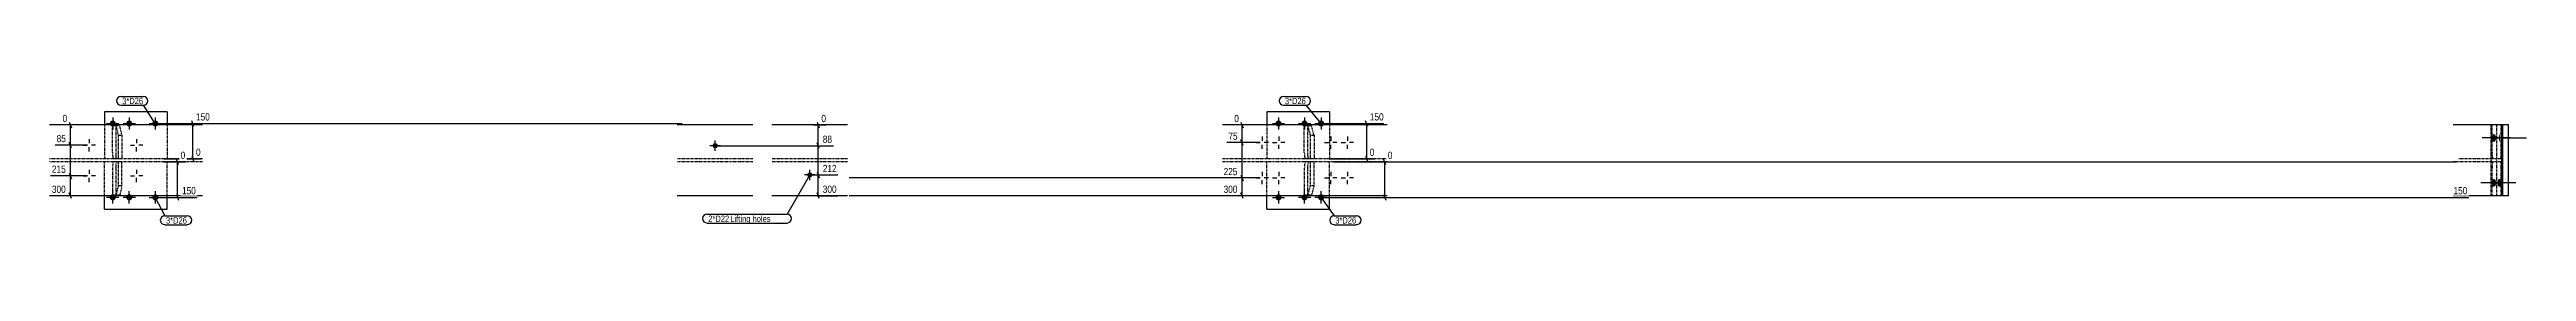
# Model space of a CAD drawing. Header units: millimetres. Extents: x 9 to 67370, y 9 to 4911.
# Drawn here: x 33536 to 44004, y 19 to 563 of the extents above; entities that cross this region are included whole.
import ezdxf

# ---------------------------------------------------------------- set-up
doc = ezdxf.new("R2010")
doc.units = ezdxf.units.MM
doc.linetypes.add('DXK_LINE_DOT2', pattern=[3.9198, 1.9599, -1.9599])
for name, color, linetype in [('MÅLSÆTNING', 7, 'Continuous'), ('STÅL', 7, 'Continuous'), ('TEKST', 7, 'Continuous')]:
    doc.layers.add(name, color=color, linetype=linetype)
doc.styles.add('Arial Narrow', font='ARIALN.TTF', dxfattribs={"height": 0.2})

msp = doc.modelspace()

# ---------------------------------------------------------------- hatches: boundary and pattern name
at = {"layer": 'STÅL', "linetype": 'Continuous'}
for points in [[(33816, 448, -1), (33790, 448, -1)], [(33886, 448, -1), (33860, 448, -1)], [(33996, 448, -1), (33970, 448, -1)], [(38743, 448, -1), (38717, 448, -1)], [(38853, 448, -1), (38827, 448, -1)], [(38923, 448, -1), (38897, 448, -1)], [(36338, 354, -1), (36360, 354, -1)], [(43876, 387), (43876, 383), (43875, 380), (43874, 377), (43873, 374), (43871, 372), (43869, 371), (43868, 370), (43866, 370), (43864, 371), (43862, 372), (43860, 374), (43859, 377), (43858, 380), (43857, 383), (43857, 387), (43857, 390), (43858, 393), (43859, 396), (43860, 399), (43862, 401), (43864, 402), (43866, 403), (43868, 403), (43869, 402), (43871, 401), (43873, 399), (43874, 396), (43875, 393), (43876, 390)], [(43892, 387), (43892, 383), (43892, 380), (43892, 377), (43891, 374), (43891, 372), (43891, 371), (43890, 370), (43890, 370), (43889, 371), (43889, 372), (43889, 374), (43888, 377), (43888, 380), (43888, 383), (43888, 387), (43888, 390), (43888, 393), (43888, 396), (43889, 399), (43889, 401), (43889, 402), (43890, 403), (43890, 403), (43891, 402), (43891, 401), (43891, 399), (43892, 396), (43892, 393), (43892, 390)], [(36738, 230, -1), (36760, 230, -1)], [(43876, 197), (43876, 193), (43875, 190), (43874, 187), (43873, 184), (43871, 182), (43869, 181), (43868, 180), (43866, 180), (43864, 181), (43862, 182), (43860, 184), (43859, 187), (43858, 190), (43857, 193), (43857, 197), (43857, 200), (43858, 203), (43859, 206), (43860, 209), (43862, 211), (43864, 212), (43866, 213), (43868, 213), (43869, 212), (43871, 211), (43873, 209), (43874, 206), (43875, 203), (43876, 200)], [(43899, 197), (43899, 193), (43898, 190), (43897, 187), (43896, 184), (43894, 182), (43893, 181), (43891, 180), (43889, 180), (43887, 181), (43886, 182), (43884, 184), (43883, 187), (43882, 190), (43882, 193), (43881, 197), (43882, 200), (43882, 203), (43883, 206), (43884, 209), (43886, 211), (43887, 212), (43889, 213), (43891, 213), (43893, 212), (43894, 211), (43896, 209), (43897, 206), (43898, 203), (43899, 200)], [(33790, 135, -1), (33816, 135, -1)], [(33860, 135, -1), (33886, 135, -1)], [(33996, 135, -1), (33970, 135, -1)], [(38743, 135, -1), (38717, 135, -1)], [(38827, 135, -1), (38853, 135, -1)], [(38897, 135, -1), (38923, 135, -1)]]:
    msp.add_hatch(color=96, dxfattribs=at).paths.add_polyline_path(points)

# ---------------------------------------------------------------- linework, layer by layer
at = {"layer": 'MÅLSÆTNING', "color": 7, "linetype": 'Continuous'}
for p, q in [((33991, 448), (36210, 448)), ((34146, 436), (34137, 460)), ((34142, 298), (34142, 448)), ((38918, 448), (39175, 448)), ((39107, 436), (39098, 460)), ((39103, 298), (39103, 448)), ((33696, 356), (33560, 356)), ((33629, 344), (33619, 368)), ((33624, 226), (33624, 356)), ((36357, 354), (36849, 354)), ((36789, 342), (36780, 366)), ((36785, 230), (36785, 354)), ((38653, 367), (38512, 367)), ((38581, 355), (38571, 379)), ((38576, 217), (38576, 367)), ((33696, 226), (33540, 226)), ((33696, 226), (33540, 226)), ((33619, 238), (33629, 214)), ((33619, 238), (33629, 214)), ((33624, 142), (33624, 226)), ((34020, 298), (34175, 298)), ((34081, 273), (34072, 297)), ((34077, 135), (34077, 285)), ((34137, 310), (34146, 286)), ((36757, 230), (36868, 230)), ((36780, 242), (36789, 218)), ((36780, 242), (36789, 218)), ((36785, 142), (36785, 230)), ((38653, 217), (36916, 217)), ((38653, 217), (36916, 217)), ((38571, 229), (38581, 205)), ((38571, 229), (38581, 205)), ((38576, 142), (38576, 217)), ((38963, 285), (43709, 285)), ((39098, 310), (39107, 286)), ((39184, 273), (39174, 297)), ((39179, 135), (39179, 285)), ((33696, 142), (33540, 142)), ((33629, 130), (33619, 154)), ((33991, 135), (34160, 135)), ((34072, 147), (34081, 123)), ((36789, 130), (36780, 154)), ((38633, 142), (36916, 142)), ((38581, 130), (38571, 154)), ((38918, 135), (43760, 135)), ((39174, 147), (39184, 123))]:
    msp.add_line(p, q, dxfattribs=at)
at = {"layer": 'STÅL', "color": 2, "linetype": 'Continuous'}
for p, q in [((34183, 442), (33536, 442)), ((34033, 498), (33768, 498)), ((33768, 498), (33768, 442)), ((34033, 498), (34033, 442)), ((36509, 442), (36188, 442)), ((36909, 442), (36588, 442)), ((39189, 442), (38493, 442)), ((38945, 498), (38680, 498)), ((38680, 498), (38680, 442)), ((38945, 498), (38945, 442)), ((43900, 442), (43695, 442)), ((43900, 442), (43903, 442)), ((43900, 142), (43900, 442)), ((43928, 442), (43903, 442)), ((43903, 442), (43903, 142)), ((43928, 142), (43928, 442)), ((34183, 142), (33536, 142)), ((33768, 85), (33768, 142)), ((34033, 85), (34033, 142)), ((36509, 142), (36188, 142)), ((36909, 142), (36588, 142)), ((39189, 142), (38493, 142)), ((38680, 85), (38680, 142)), ((38945, 85), (38945, 142)), ((43900, 142), (43695, 142)), ((43928, 142), (43900, 142)), ((33768, 85), (34033, 85)), ((38680, 85), (38945, 85))]:
    msp.add_line(p, q, dxfattribs=at)
at = {"layer": 'STÅL', "color": 7, "linetype": 'DXK_LINE_DOT2'}
for p, q in [((33768, 442), (33768, 298)), ((33802, 325), (33802, 438)), ((33833, 438), (33802, 438)), ((33817, 325), (33817, 438)), ((33828, 398), (33818, 438)), ((33842, 398), (33833, 438)), ((34033, 442), (34033, 298)), ((38680, 442), (38680, 298)), ((38839, 325), (38839, 438)), ((38870, 438), (38839, 438)), ((38854, 325), (38854, 438)), ((38865, 398), (38855, 438)), ((38880, 398), (38870, 438)), ((38945, 442), (38945, 298)), ((43854, 442), (43854, 142)), ((43900, 442), (43854, 442)), ((43856, 142), (43856, 442)), ((43859, 325), (43859, 442)), ((43879, 142), (43879, 442)), ((43898, 325), (43898, 442)), ((33802, 325), (33802, 317)), ((33802, 317), (33803, 309)), ((33817, 317), (33817, 325)), ((33817, 309), (33817, 317)), ((33828, 298), (33828, 398)), ((33828, 398), (33842, 398)), ((33842, 398), (33842, 298)), ((38839, 325), (38840, 317)), ((38840, 317), (38840, 309)), ((38854, 317), (38854, 325)), ((38855, 309), (38854, 317)), ((38865, 298), (38865, 398)), ((38865, 398), (38880, 398)), ((38880, 398), (38880, 298)), ((43859, 325), (43859, 315)), ((43859, 315), (43860, 306)), ((43897, 315), (43898, 325)), ((43897, 306), (43897, 315)), ((33768, 298), (33536, 298)), ((33768, 285), (33536, 285)), ((34033, 298), (33768, 298)), ((34033, 285), (33768, 285)), ((33768, 142), (33768, 285)), ((33803, 274), (33802, 266)), ((33802, 266), (33802, 258)), ((33802, 258), (33802, 145)), ((33803, 309), (33803, 303)), ((33803, 303), (33804, 299)), ((33804, 284), (33803, 280)), ((33803, 280), (33803, 274)), ((33804, 299), (33805, 298)), ((33805, 285), (33804, 284)), ((33842, 298), (33805, 298)), ((33842, 285), (33805, 285)), ((33818, 303), (33817, 309)), ((33817, 274), (33818, 280)), ((33817, 266), (33817, 274)), ((33817, 258), (33817, 266)), ((33817, 145), (33817, 258)), ((33819, 299), (33818, 303)), ((33818, 280), (33819, 284)), ((33820, 298), (33819, 299)), ((33819, 284), (33820, 285)), ((33828, 185), (33828, 285)), ((33842, 185), (33842, 285)), ((34183, 298), (34033, 298)), ((34033, 142), (34033, 285)), ((34183, 285), (34033, 285)), ((36509, 298), (36188, 298)), ((36509, 285), (36188, 285)), ((36909, 298), (36588, 298)), ((36909, 285), (36588, 285)), ((38680, 298), (38493, 298)), ((38680, 285), (38493, 285)), ((38945, 298), (38680, 298)), ((38945, 285), (38680, 285)), ((38680, 142), (38680, 285)), ((38840, 266), (38839, 258)), ((38839, 258), (38839, 145)), ((38840, 309), (38841, 303)), ((38841, 280), (38840, 274)), ((38840, 274), (38840, 266)), ((38841, 303), (38842, 299)), ((38842, 284), (38841, 280)), ((38842, 299), (38843, 298)), ((38843, 285), (38842, 284)), ((38880, 298), (38843, 298)), ((38880, 285), (38843, 285)), ((38854, 266), (38855, 274)), ((38854, 258), (38854, 266)), ((38854, 145), (38854, 258)), ((38856, 303), (38855, 309)), ((38855, 274), (38856, 280)), ((38857, 299), (38856, 303)), ((38856, 280), (38857, 284)), ((38858, 298), (38857, 299)), ((38857, 284), (38858, 285)), ((38865, 185), (38865, 285)), ((38880, 185), (38880, 285)), ((39189, 298), (38945, 298)), ((38945, 142), (38945, 285)), ((39189, 285), (38945, 285)), ((43894, 298), (43695, 298)), ((43894, 285), (43695, 285)), ((43860, 277), (43859, 269)), ((43859, 269), (43859, 258)), ((43859, 142), (43859, 258)), ((43860, 306), (43861, 300)), ((43861, 283), (43860, 277)), ((43861, 300), (43862, 298)), ((43862, 285), (43861, 283)), ((43894, 298), (43896, 300)), ((43896, 283), (43894, 285)), ((43896, 300), (43897, 306)), ((43897, 277), (43896, 283)), ((43897, 269), (43897, 277)), ((43898, 258), (43897, 269)), ((43898, 142), (43898, 258)), ((33802, 145), (33833, 145)), ((33818, 145), (33828, 185)), ((33828, 185), (33842, 185)), ((33842, 185), (33833, 145)), ((38839, 145), (38870, 145)), ((38855, 145), (38865, 185)), ((38865, 185), (38880, 185)), ((38880, 185), (38870, 145)), ((43900, 142), (43854, 142))]:
    msp.add_line(p, q, dxfattribs=at)
at = {"layer": 'STÅL', "color": 96, "linetype": 'Continuous'}
for p, q in [((33777, 448), (33829, 448)), ((33803, 474), (33803, 422)), ((33847, 448), (33899, 448)), ((33873, 474), (33873, 422)), ((33957, 448), (34009, 448)), ((33983, 474), (33983, 422)), ((38704, 448), (38756, 448)), ((38730, 474), (38730, 422)), ((38814, 448), (38866, 448)), ((38840, 474), (38840, 422)), ((38884, 448), (38936, 448)), ((38910, 474), (38910, 422)), ((33678, 356), (33695, 356)), ((33704, 382), (33704, 365)), ((33704, 330), (33704, 347)), ((33730, 356), (33713, 356)), ((33878, 356), (33895, 356)), ((33904, 382), (33904, 365)), ((33904, 330), (33904, 347)), ((33930, 356), (33913, 356)), ((36371, 354), (36327, 354)), ((36349, 332), (36349, 376)), ((38635, 367), (38653, 367)), ((38661, 393), (38661, 375)), ((38661, 341), (38661, 358)), ((38687, 367), (38670, 367)), ((38705, 367), (38723, 367)), ((38731, 393), (38731, 375)), ((38731, 341), (38731, 358)), ((38757, 367), (38740, 367)), ((38925, 367), (38943, 367)), ((38951, 393), (38951, 375)), ((38951, 341), (38951, 358)), ((38977, 367), (38960, 367)), ((38995, 367), (39013, 367)), ((39021, 393), (39021, 375)), ((39021, 341), (39021, 358)), ((39047, 367), (39030, 367)), ((43935, 387), (43817, 387)), ((43856, 387), (44004, 387)), ((33678, 226), (33695, 226)), ((33704, 252), (33704, 235)), ((33704, 200), (33704, 217)), ((33730, 226), (33713, 226)), ((33878, 226), (33895, 226)), ((33904, 252), (33904, 235)), ((33904, 200), (33904, 217)), ((33930, 226), (33913, 226)), ((36771, 230), (36727, 230)), ((36749, 208), (36749, 252)), ((38635, 217), (38653, 217)), ((38661, 243), (38661, 225)), ((38687, 217), (38670, 217)), ((38705, 217), (38723, 217)), ((38731, 243), (38731, 225)), ((38757, 217), (38740, 217)), ((38925, 217), (38943, 217)), ((38951, 243), (38951, 225)), ((38977, 217), (38960, 217)), ((38995, 217), (39013, 217)), ((39021, 243), (39021, 225)), ((39047, 217), (39030, 217)), ((33829, 135), (33777, 135)), ((33803, 109), (33803, 161)), ((33899, 135), (33847, 135)), ((33873, 109), (33873, 161)), ((33957, 135), (34009, 135)), ((33983, 161), (33983, 109)), ((38661, 191), (38661, 208)), ((38704, 135), (38756, 135)), ((38730, 161), (38730, 109)), ((38731, 191), (38731, 208)), ((38866, 135), (38814, 135)), ((38840, 109), (38840, 161)), ((38936, 135), (38884, 135)), ((38910, 109), (38910, 161)), ((38951, 191), (38951, 208)), ((39021, 191), (39021, 208)), ((43959, 197), (43811, 197)), ((43935, 197), (43817, 197))]:
    msp.add_line(p, q, dxfattribs=at)

# ---------------------------------------------------------------- wipeouts: each hides what was drawn before it
at = {"color": 0}
msp.add_wipeout([(36405, 31), (36405, 59), (36320, 59), (36320, 31)], dxfattribs=at).dxf.layer = 'TEKST'

# ---------------------------------------------------------------- next in the draw order: wipeouts: each hides what was drawn before it
at = {"color": 0, "linetype": 'Continuous'}
for points in [[(36217, 454), (36217, 499), (34149, 499), (34149, 454)], [(39181, 454), (39181, 499), (39110, 499), (39110, 454)], [(33611, 363), (33611, 407), (33559, 407), (33559, 363)], [(34181, 304), (34181, 349), (34149, 349), (34149, 304)], [(36849, 360), (36849, 405), (36798, 405), (36798, 360)], [(38563, 373), (38563, 418), (38511, 418), (38511, 373)], [(43716, 292), (43716, 337), (39186, 337), (39186, 292)], [(33611, 233), (33611, 277), (33540, 277), (33540, 233)], [(38563, 223), (38563, 268), (36915, 268), (36915, 223)], [(34161, 142), (34161, 187), (34090, 187), (34090, 142)], [(43761, 142), (43761, 187), (39192, 187), (39192, 142)]]:
    msp.add_wipeout(points, dxfattribs=at).dxf.layer = 'MÅLSÆTNING'
at = {"color": 0}
for points in [[(33928, 530), (33928, 558), (33843, 558), (33843, 530)], [(38843, 530), (38843, 558), (38757, 558), (38757, 530)], [(34113, 24), (34113, 52), (34028, 52), (34028, 24)], [(36405, 31), (36405, 59), (36320, 59), (36320, 31)], [(39055, 24), (39055, 52), (38970, 52), (38970, 24)]]:
    msp.add_wipeout(points, dxfattribs=at).dxf.layer = 'TEKST'

# ---------------------------------------------------------------- next in the draw order: linework, layer by layer
at = {"layer": 'MÅLSÆTNING', "color": 7, "linetype": 'Continuous'}
for p, q in [((33662, 442), (33591, 442)), ((33619, 454), (33629, 430)), ((33624, 356), (33624, 442)), ((36764, 442), (36818, 442)), ((36780, 454), (36789, 430)), ((36785, 354), (36785, 442)), ((38600, 442), (38543, 442)), ((38571, 454), (38581, 430)), ((38576, 367), (38576, 442)), ((33696, 356), (33560, 356)), ((33629, 344), (33619, 368)), ((36357, 354), (36849, 354)), ((36789, 342), (36780, 366)), ((38653, 367), (38512, 367)), ((38581, 355), (38571, 379)), ((34018, 285), (34110, 285)), ((38944, 298), (39136, 298))]:
    msp.add_line(p, q, dxfattribs=at)
at = {"layer": 'TEKST', "color": 7, "linetype": 'Continuous'}
msp.add_arc((36315, 45), 18.8, 90, 270, dxfattribs=at)

# ---------------------------------------------------------------- next in the draw order: texts
at = {"layer": 'MÅLSÆTNING', "color": 3, "linetype": 'Continuous', "style": 'Arial Narrow'}
for s, p in [('150', (34155, 461)), ('150', (39116, 461)), ('85', (33566, 369)), ('0', (34155, 311)), ('88', (36804, 366)), ('75', (38518, 379)), ('0', (39192, 298)), ('150', (34096, 148)), ('150', (43696, 148))]:
    msp.add_text(s, height=30.5, dxfattribs=at).set_placement(p)

# ---------------------------------------------------------------- next in the draw order: wipeouts: each hides what was drawn before it
at = {"color": 0, "linetype": 'Continuous'}
for points in [[(33611, 148), (33611, 193), (33540, 193), (33540, 148)], [(38563, 148), (38563, 193), (36915, 193), (36915, 148)]]:
    msp.add_wipeout(points, dxfattribs=at).dxf.layer = 'MÅLSÆTNING'
at = {"color": 0}
for points in [[(33928, 530), (33928, 558), (33843, 558), (33843, 530)], [(38843, 530), (38843, 558), (38757, 558), (38757, 530)], [(34113, 24), (34113, 52), (34028, 52), (34028, 24)], [(36648, 31), (36648, 59), (36413, 59), (36413, 31)], [(39055, 24), (39055, 52), (38970, 52), (38970, 24)]]:
    msp.add_wipeout(points, dxfattribs=at).dxf.layer = 'TEKST'

# ---------------------------------------------------------------- next in the draw order: linework, layer by layer
at = {"layer": 'MÅLSÆTNING', "color": 7, "linetype": 'Continuous'}
for p, q in [((36757, 230), (36868, 230)), ((36780, 142), (36868, 142))]:
    msp.add_line(p, q, dxfattribs=at)
at = {"layer": 'TEKST', "color": 7, "linetype": 'Continuous'}
for p, q in [((33838, 563), (33933, 563)), ((33838, 526), (33933, 526)), ((33983, 448), (33933, 526)), ((38752, 563), (38847, 563)), ((38752, 526), (38847, 526)), ((38910, 448), (38847, 526)), ((33983, 135), (34023, 57)), ((38910, 135), (38965, 57)), ((34023, 57), (34118, 57)), ((34023, 19), (34118, 19)), ((38965, 57), (39060, 57)), ((38965, 19), (39060, 19))]:
    msp.add_line(p, q, dxfattribs=at)
for centre, start, end in [((33838, 544), 90, 270), ((33933, 544), 270, 90), ((38752, 544), 90, 270), ((38847, 544), 270, 90), ((34023, 38), 90, 270), ((34118, 38), 270, 90), ((38965, 38), 90, 270), ((39060, 38), 270, 90)]:
    msp.add_arc(centre, 18.8, start, end, dxfattribs=at)

# ---------------------------------------------------------------- next in the draw order: texts
at = {"layer": 'MÅLSÆTNING', "color": 3, "linetype": 'Continuous', "style": 'Arial Narrow'}
for s, p in [('215', (33546, 239)), ('225', (38498, 229)), ('300', (33546, 154)), ('300', (38498, 154))]:
    msp.add_text(s, height=30.5, dxfattribs=at).set_placement(p)
at = {"layer": 'TEKST', "color": 3, "style": 'Arial Narrow'}
for p in [(33843, 530), (38757, 530), (34028, 24), (38970, 24)]:
    msp.add_text('3*D26', height=26.7, dxfattribs=at).set_placement(p)

# ---------------------------------------------------------------- next in the draw order: wipeouts: each hides what was drawn before it
at = {"color": 0, "linetype": 'Continuous'}
for points in [[(33617, 448), (33617, 493), (33585, 493), (33585, 448)], [(36824, 448), (36824, 493), (36792, 493), (36792, 448)], [(38569, 448), (38569, 493), (38537, 493), (38537, 448)], [(34116, 292), (34116, 337), (34084, 337), (34084, 292)], [(39142, 304), (39142, 349), (39110, 349), (39110, 304)]]:
    msp.add_wipeout(points, dxfattribs=at).dxf.layer = 'MÅLSÆTNING'
at = {"color": 0}
msp.add_wipeout([(36648, 31), (36648, 59), (36413, 59), (36413, 31)], dxfattribs=at).dxf.layer = 'TEKST'

# ---------------------------------------------------------------- next in the draw order: linework, layer by layer
at = {"layer": 'TEKST', "color": 7, "linetype": 'Continuous'}
for p, q in [((36315, 63), (36653, 63)), ((36315, 26), (36653, 26))]:
    msp.add_line(p, q, dxfattribs=at)
msp.add_arc((36653, 45), 18.8, 270, 90, dxfattribs=at)

# ---------------------------------------------------------------- next in the draw order: texts
at = {"layer": 'MÅLSÆTNING', "color": 3, "linetype": 'Continuous', "style": 'Arial Narrow'}
for p in [(33591, 454), (36798, 454), (38543, 454), (34090, 298), (39116, 311)]:
    msp.add_text('0', height=30.5, dxfattribs=at).set_placement(p)
at = {"layer": 'TEKST', "color": 3, "style": 'Arial Narrow'}
for s, height, p in [('2*D22', 26.7, (36320, 31)), ('Lifting holes', 26.72, (36413, 31))]:
    msp.add_text(s, height=height, dxfattribs=at).set_placement(p)

# ---------------------------------------------------------------- next in the draw order: wipeouts: each hides what was drawn before it
at = {"color": 0, "linetype": 'Continuous'}
msp.add_wipeout([(36869, 236), (36869, 281), (36798, 281), (36798, 236)], dxfattribs=at).dxf.layer = 'MÅLSÆTNING'

# ---------------------------------------------------------------- next in the draw order: wipeouts: each hides what was drawn before it
msp.add_wipeout([(36869, 148), (36869, 193), (36798, 193), (36798, 148)], dxfattribs=at).dxf.layer = 'MÅLSÆTNING'

# ---------------------------------------------------------------- next in the draw order: linework, layer by layer
at = {"layer": 'TEKST', "color": 7, "linetype": 'Continuous'}
msp.add_line((36749, 230), (36653, 63), dxfattribs=at)

# ---------------------------------------------------------------- next in the draw order: texts
at = {"layer": 'MÅLSÆTNING', "color": 3, "linetype": 'Continuous', "style": 'Arial Narrow'}
for s, p in [('212', (36804, 242)), ('300', (36804, 154))]:
    msp.add_text(s, height=30.5, dxfattribs=at).set_placement(p)

doc.saveas('drawing.dxf')
